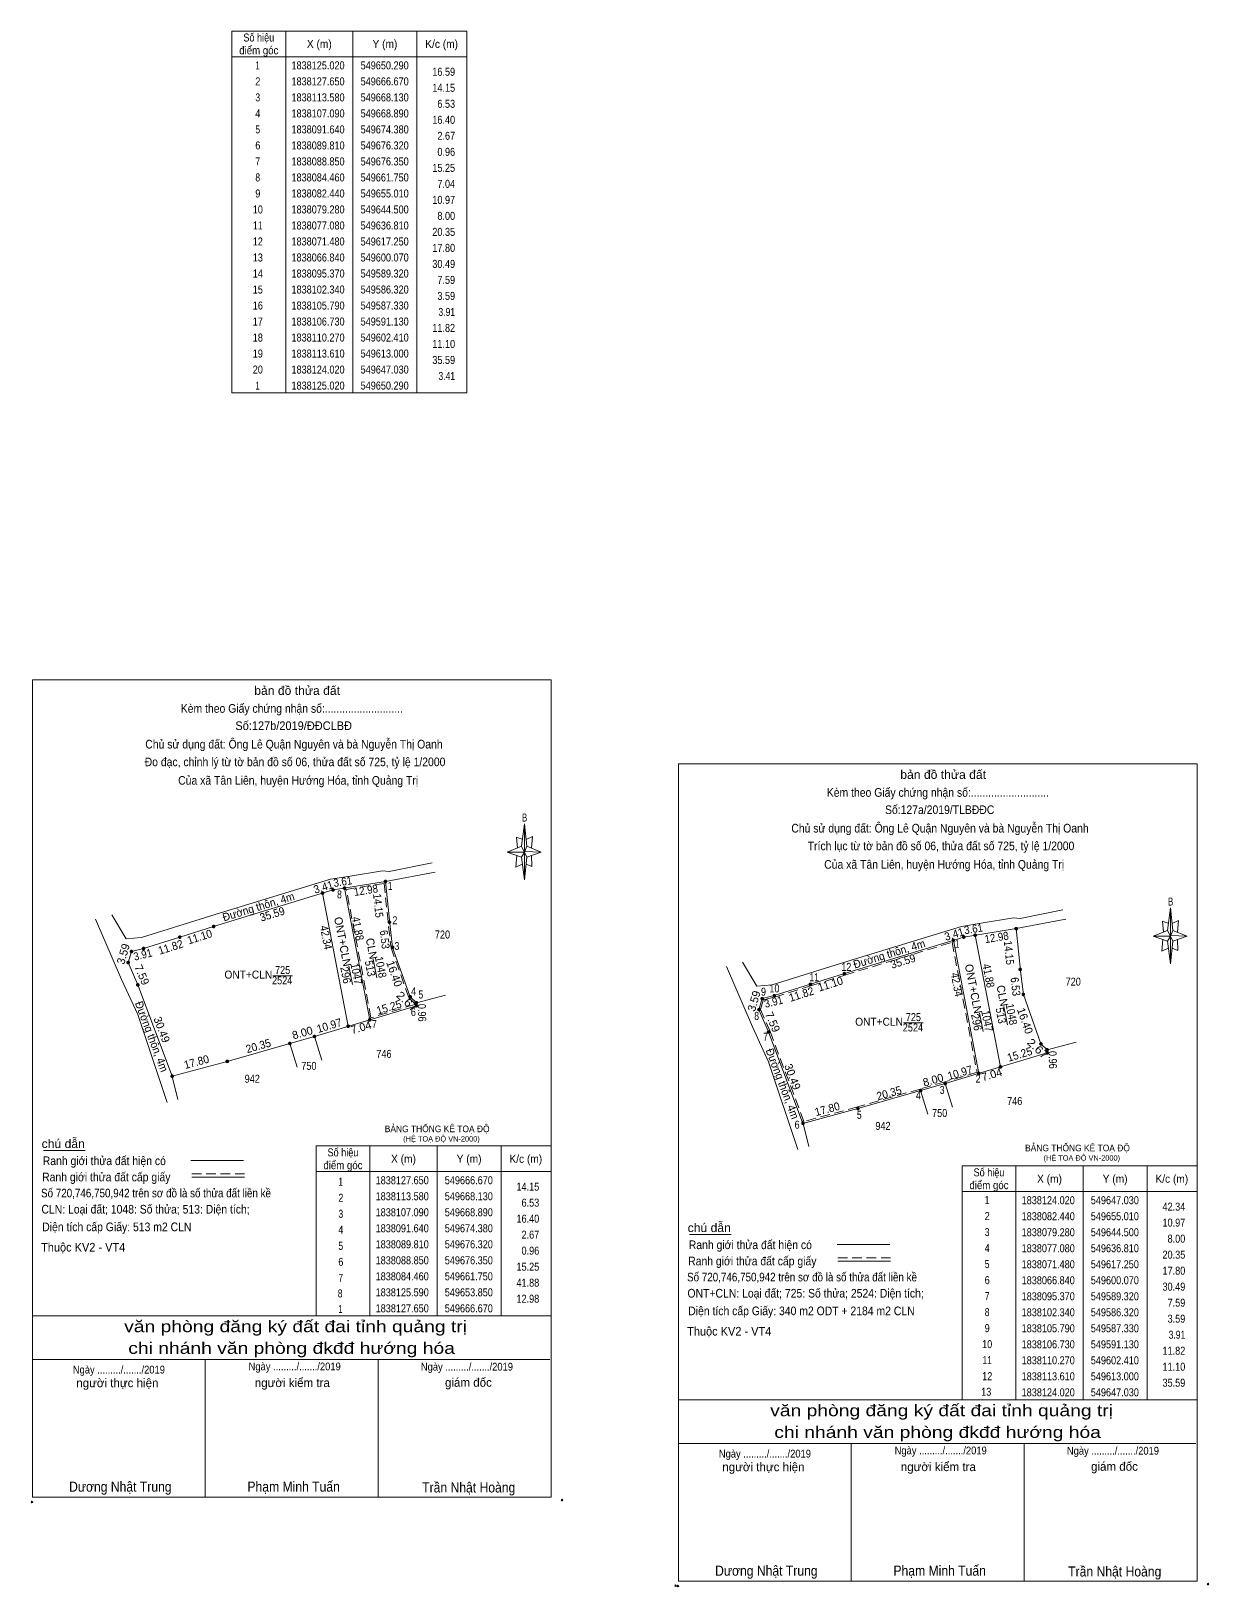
# Model space of a CAD drawing. Header units: metres. Extents: x 549354 to 550092, y 1837643 to 1838145.
# Drawn here: x 549724.4 to 550092.2, y 1837642.6 to 1838128.4 of the extents above; entities that cross this region are included whole.
import ezdxf
from ezdxf.enums import TextEntityAlignment as Align

# ---------------------------------------------------------------- set-up
doc = ezdxf.new("R2010")
doc.units = ezdxf.units.M
doc.header["$PDMODE"] = 32
doc.header["$PDSIZE"] = 0.5
doc.linetypes.add('MEDIUM_DASHED', pattern=[4.5, 3, -1.5])
for name, color, linetype, lineweight in [('1', 7, 'Continuous', 13), ('10', 7, 'Continuous', 13), ('17', 7, 'Continuous', 13), ('23', 7, 'Continuous', 13), ('5', 7, 'Continuous', 13), ('55', 7, 'Continuous', 13), ('6', 7, 'Continuous', 13), ('63', 7, 'MEDIUM_DASHED', 13)]:
    doc.layers.add(name, color=color, linetype=linetype, lineweight=lineweight)

msp = doc.modelspace()

# ---------------------------------------------------------------- hatches: boundary and pattern name
at = {"layer": '63'}
for points in [[(549815.83, 1837859.22, 1), (549815.03, 1837859.22, 1)], [(549819.09, 1837860.22, 1), (549818.29, 1837860.22, 1)], [(549822.65, 1837860.79, 1), (549821.85, 1837860.79, 1)], [(549835.47, 1837862.85, 1), (549834.67, 1837862.85, 1)], [(549836.697, 1837850.123, 1), (549835.897, 1837850.123, 1)], [(549771.21, 1837845.47, 1), (549770.41, 1837845.47, 1)], [(549781.8, 1837848.81, 1), (549781, 1837848.81, 1)], [(550016.06, 1837845.5, 1), (550015.26, 1837845.5, 1)], [(550019.62, 1837846.07, 1), (550018.82, 1837846.07, 1)], [(550032.44, 1837848.13, 1), (550031.64, 1837848.13, 1)], [(549756.13, 1837840.99, 1), (549755.33, 1837840.99, 1)], [(549759.93, 1837841.93, 1), (549759.13, 1837841.93, 1)], [(549837.69, 1837842.29, 1), (549836.89, 1837842.29, 1)], [(550012.8, 1837844.5, 1), (550012, 1837844.5, 1)], [(549755.12, 1837837.54, 1), (549754.32, 1837837.54, 1)], [(550033.667, 1837835.403, 1), (550032.867, 1837835.403, 1)], [(549758.12, 1837830.57, 1), (549757.32, 1837830.57, 1)], [(549968.18, 1837830.75, 1), (549967.38, 1837830.75, 1)], [(549978.77, 1837834.09, 1), (549977.97, 1837834.09, 1)], [(549843.18, 1837826.84, 1), (549842.38, 1837826.84, 1)], [(549953.1, 1837826.27, 1), (549952.3, 1837826.27, 1)], [(549956.9, 1837827.21, 1), (549956.1, 1837827.21, 1)], [(550034.66, 1837827.57, 1), (550033.86, 1837827.57, 1)], [(549845.12, 1837825.01, 1), (549844.32, 1837825.01, 1)], [(549845.15, 1837824.05, 1), (549844.35, 1837824.05, 1)], [(549952.09, 1837822.82, 1), (549951.29, 1837822.82, 1)], [(549823.81, 1837817.64, 1), (549823.01, 1837817.64, 1)], [(549830.55, 1837819.66, 1), (549829.75, 1837819.66, 1)], [(549955.09, 1837815.85, 1), (549954.29, 1837815.85, 1)], [(549805.61, 1837812.28, 1), (549804.81, 1837812.28, 1)], [(549813.3, 1837814.48, 1), (549812.5, 1837814.48, 1)], [(550040.15, 1837812.12, 1), (550039.35, 1837812.12, 1)], [(549786.05, 1837806.68, 1), (549785.25, 1837806.68, 1)], [(550042.09, 1837810.29, 1), (550041.29, 1837810.29, 1)], [(550042.12, 1837809.33, 1), (550041.32, 1837809.33, 1)], [(549768.87, 1837802.04, 1), (549768.07, 1837802.04, 1)], [(550020.78, 1837802.92, 1), (550019.98, 1837802.92, 1)], [(550027.52, 1837804.94, 1), (550026.72, 1837804.94, 1)], [(550002.58, 1837797.56, 1), (550001.78, 1837797.56, 1)], [(550010.27, 1837799.76, 1), (550009.47, 1837799.76, 1)], [(549983.02, 1837791.96, 1), (549982.22, 1837791.96, 1)], [(549965.84, 1837787.32, 1), (549965.04, 1837787.32, 1)]]:
    msp.add_hatch(color=256, dxfattribs=at).paths.add_polyline_path(points)

# ---------------------------------------------------------------- linework, layer by layer
at = {"layer": '1'}
for p, q in [((549818.69, 1837860.22), (549835.07, 1837862.85)), ((550015.66, 1837845.5), (550032.04, 1837848.13))]:
    msp.add_line(p, q, dxfattribs=at)
at = {"layer": '10'}
for p, q in [((549830.15, 1837819.66), (549822.25, 1837860.79)), ((549823.41, 1837817.64), (549815.43, 1837859.22)), ((550027.12, 1837804.94), (550019.22, 1837846.07)), ((550020.38, 1837802.92), (550012.4, 1837844.5)), ((549844.72, 1837825.01), (549853.8, 1837827.37)), ((550041.69, 1837810.29), (550050.77, 1837812.65))]:
    msp.add_line(p, q, dxfattribs=at)
for points in [[(549757.72, 1837830.57), (549754.72, 1837837.54), (549755.73, 1837840.99), (549759.53, 1837841.93), (549770.81, 1837845.47), (549781.4, 1837848.81), (549818.69, 1837860.22), (549835.07, 1837862.85)], [(549835.07, 1837862.85), (549836.53, 1837848.78), (549837.29, 1837842.29), (549842.78, 1837826.84), (549844.72, 1837825.01)], [(549954.69, 1837815.85), (549951.69, 1837822.82), (549952.7, 1837826.27), (549956.5, 1837827.21), (549967.78, 1837830.75), (549978.37, 1837834.09), (550015.66, 1837845.5), (550032.04, 1837848.13)], [(550032.04, 1837848.13), (550033.5, 1837834.06), (550034.26, 1837827.57), (550039.75, 1837812.12), (550041.69, 1837810.29)], [(549844.72, 1837825.01), (549844.75, 1837824.05), (549812.9, 1837814.48), (549805.21, 1837812.28), (549785.65, 1837806.68), (549768.47, 1837802.04), (549757.72, 1837830.57)], [(550041.69, 1837810.29), (550041.72, 1837809.33), (550009.87, 1837799.76), (550002.18, 1837797.56), (549982.62, 1837791.96), (549965.44, 1837787.32), (549954.69, 1837815.85)]]:
    msp.add_lwpolyline(points, dxfattribs=at)
at = {"layer": '17'}
for p, q in [((549728.25, 1837778.87), (549741.28, 1837778.87)), ((549929.99, 1837752.63), (549943.02, 1837752.63))]:
    msp.add_line(p, q, dxfattribs=at)
at = {"layer": '23'}
for p, q in [((549824.07, 1837864.52), (549834.17, 1837866.18)), ((549850.6, 1837865.78), (549835.07, 1837862.85)), ((550021.04, 1837849.8), (550031.14, 1837851.46)), ((550047.57, 1837851.06), (550032.04, 1837848.13)), ((549766.9, 1837793.83), (549757.7, 1837821.29)), ((549963.87, 1837779.11), (549954.67, 1837806.57)), ((549770.27, 1837794.76), (549768.28, 1837802.8)), ((549967.24, 1837780.04), (549965.25, 1837788.08))]:
    msp.add_line(p, q, dxfattribs=at)
for points in [[(549782.15, 1837852.63), (549817.93, 1837863.57), (549824.07, 1837864.52)], [(549834.17, 1837866.18), (549836.27, 1837865.98), (549849.66, 1837868.68)], [(549744.56, 1837851.04), (549752.66, 1837832.21), (549757.7, 1837821.29)], [(549749.61, 1837852.43), (549754.04, 1837844.92), (549758.87, 1837845.32), (549782.15, 1837852.63)], [(549979.12, 1837837.91), (550014.9, 1837848.85), (550021.04, 1837849.8)], [(550031.14, 1837851.46), (550033.24, 1837851.26), (550046.63, 1837853.96)], [(549941.53, 1837836.32), (549949.63, 1837817.49), (549954.67, 1837806.57)], [(549946.58, 1837837.71), (549951.01, 1837830.2), (549955.84, 1837830.6), (549979.12, 1837837.91)]]:
    msp.add_lwpolyline(points, dxfattribs=at)
at = {"layer": '5'}
for p, q in [((549877.56, 1837873.84), (549878.46, 1837880.86)), ((549877.56, 1837870.42), (549873.06, 1837872.04)), ((549879.18, 1837870.42), (549878.46, 1837863.4)), ((549879.18, 1837873.84), (549883.68, 1837872.04)), ((549880.62, 1837870.96), (549880.8, 1837867.54)), ((549880.8, 1837867.54), (549879, 1837868.26)), ((550079.3, 1837847.6), (550080.2, 1837854.62)), ((550079.3, 1837844.18), (550074.8, 1837845.8)), ((550080.92, 1837847.6), (550085.42, 1837845.8)), ((550080.92, 1837844.18), (550080.2, 1837837.16)), ((550082.54, 1837841.3), (550080.74, 1837842.02)), ((550082.36, 1837844.72), (550082.54, 1837841.3)), ((549724.79, 1837727.25), (549886.79, 1837727.25)), ((549724.79, 1837713.57), (549886.43, 1837713.57)), ((549724.79, 1837713.57), (549886.43, 1837713.57)), ((549724.79, 1837713.57), (549886.43, 1837713.57)), ((549778.79, 1837670.55), (549778.79, 1837713.57)), ((549832.79, 1837670.55), (549832.79, 1837713.57)), ((549926.53, 1837701.01), (550088.53, 1837701.01)), ((549926.53, 1837687.33), (550088.17, 1837687.33)), ((549926.53, 1837687.33), (550088.17, 1837687.33)), ((549926.53, 1837687.33), (550088.17, 1837687.33)), ((549980.53, 1837644.31), (549980.53, 1837687.33)), ((550034.53, 1837644.31), (550034.53, 1837687.33))]:
    msp.add_line(p, q, dxfattribs=at)
for points in [[(549724.79, 1837925.79), (549886.79, 1837925.79), (549886.79, 1837670.55), (549724.79, 1837670.55)], [(549926.53, 1837899.55), (550088.53, 1837899.55), (550088.53, 1837644.31), (549926.53, 1837644.31)], [(549878.46, 1837880.86), (549879.18, 1837873.84), (549878.46, 1837872.04)], [(549878.46, 1837872.04), (549873.06, 1837872.04), (549877.56, 1837873.84), (549879.18, 1837870.42), (549883.68, 1837872.04), (549878.46, 1837872.22)], [(549878.46, 1837872.04), (549878.46, 1837863.4), (549877.56, 1837870.42)], [(550080.2, 1837854.62), (550080.92, 1837847.6), (550080.2, 1837845.8)], [(550080.2, 1837845.8), (550074.8, 1837845.8), (550079.3, 1837847.6), (550080.92, 1837844.18), (550085.42, 1837845.8), (550080.2, 1837845.98)], [(550080.2, 1837845.8), (550080.2, 1837837.16), (550079.3, 1837844.18)]]:
    msp.add_lwpolyline(points, close=True, dxfattribs=at)
for points in [[(549877.92, 1837876), (549875.94, 1837876.72), (549876.3, 1837873.3)], [(549879, 1837876), (549880.98, 1837876.9), (549880.62, 1837873.3)], [(549878.46, 1837872.04), (549877.56, 1837873.84), (549873.06, 1837872.04)], [(549876.12, 1837870.96), (549875.76, 1837867.36), (549877.74, 1837868.26)], [(549878.46, 1837872.04), (549879.18, 1837870.42), (549883.68, 1837872.04)], [(550079.66, 1837849.76), (550077.68, 1837850.48), (550078.04, 1837847.06)], [(550080.74, 1837849.76), (550082.72, 1837850.66), (550082.36, 1837847.06)], [(550080.2, 1837845.8), (550079.3, 1837847.6), (550074.8, 1837845.8)], [(550080.2, 1837845.8), (550080.92, 1837844.18), (550085.42, 1837845.8)], [(550077.86, 1837844.72), (550077.5, 1837841.12), (550079.48, 1837842.02)], [(549886.79, 1837670.55), (549724.79, 1837670.55), (549724.79, 1837713.57)], [(550088.53, 1837644.31), (549926.53, 1837644.31), (549926.53, 1837687.33)]]:
    msp.add_lwpolyline(points, dxfattribs=at)
for p in [(549724.66, 1837669.04), (549925.68, 1837642.92), (549926.4, 1837642.8)]:
    msp.add_point(p, dxfattribs=at)
at = {"layer": '55'}
for p, q in [((549807.48, 1837804.88), (549805.21, 1837812.28)), ((549815.17, 1837807.08), (549812.9, 1837814.48)), ((550004.45, 1837790.16), (550002.18, 1837797.56)), ((550012.14, 1837792.36), (550009.87, 1837799.76))]:
    msp.add_line(p, q, dxfattribs=at)
at = {"layer": '6'}
for p, q in [((549774.33, 1837775.74), (549790.78, 1837775.74)), ((549774.58, 1837770.47), (549791.03, 1837770.47)), ((549976.07, 1837749.5), (549992.52, 1837749.5)), ((549976.32, 1837744.23), (549992.77, 1837744.23))]:
    msp.add_line(p, q, dxfattribs=at)
at = {"layer": '6', "linetype": 'MEDIUM_DASHED'}
for p, q in [((549774.58, 1837771.58), (549791.14, 1837771.58)), ((549976.32, 1837745.34), (549992.88, 1837745.34))]:
    msp.add_line(p, q, dxfattribs=at)
at = {"layer": '6'}
for p in [(549890.21, 1837669.65), (550091.95, 1837643.41)]:
    msp.add_point(p, dxfattribs=at)
at = {"layer": '63', "linetype": 'Continuous'}
for p, q in [((549803.91, 1838128.44), (549803.91, 1838015.44)), ((549824.91, 1838128.44), (549824.91, 1838015.44)), ((549844.91, 1838128.44), (549844.91, 1838015.44)), ((549787.11, 1838120.44), (549860.51, 1838120.44)), ((549824.74, 1837830.71), (549823.59, 1837836.46)), ((549832.36, 1837832.8), (549831.21, 1837838.55)), ((549799.91, 1837833.43), (549806.02, 1837833.43)), ((550021.71, 1837815.99), (550020.56, 1837821.74)), ((550029.33, 1837818.08), (550028.18, 1837823.83)), ((549996.88, 1837818.71), (550002.99, 1837818.71)), ((549830.19, 1837780.25), (549830.19, 1837727.25)), ((549851.19, 1837780.25), (549851.19, 1837727.25)), ((549871.19, 1837780.25), (549871.19, 1837727.25)), ((549813.39, 1837772.25), (549886.79, 1837772.25)), ((550031.93, 1837774.01), (550031.93, 1837701.01)), ((550052.93, 1837774.01), (550052.93, 1837701.01)), ((550072.93, 1837774.01), (550072.93, 1837701.01)), ((550015.13, 1837766.01), (550088.53, 1837766.01))]:
    msp.add_line(p, q, dxfattribs=at)
for points in [[(549787.11, 1838128.44), (549860.51, 1838128.44), (549860.51, 1838015.44), (549787.11, 1838015.44)], [(549813.39, 1837780.25), (549886.79, 1837780.25), (549886.79, 1837727.25), (549813.39, 1837727.25)], [(550015.13, 1837774.01), (550088.53, 1837774.01), (550088.53, 1837701.01), (550015.13, 1837701.01)]]:
    msp.add_lwpolyline(points, close=True, dxfattribs=at)
at = {"layer": '63'}
for points in [[(549834.63, 1837862.27), (549836.03, 1837848.73), (549836.8, 1837842.18), (549842.35, 1837826.56), (549844.23, 1837824.79), (549844.24, 1837824.42), (549830.54, 1837820.3), (549822.84, 1837860.38)], [(550012.01, 1837843.86), (550019.8, 1837803.27), (550009.73, 1837800.24), (550002.04, 1837798.04), (549982.49, 1837792.44), (549965.75, 1837787.92), (549955.15, 1837816.04), (549952.22, 1837822.85), (549953.1, 1837825.85), (549956.64, 1837826.73), (549967.93, 1837830.27), (549978.52, 1837833.61)]]:
    msp.add_lwpolyline(points, close=True, dxfattribs=at)
for centre in [(549815.43, 1837859.22), (549818.69, 1837860.22), (549822.25, 1837860.79), (549835.07, 1837862.85), (549836.297, 1837850.123), (549770.81, 1837845.47), (549781.4, 1837848.81), (550015.66, 1837845.5), (550019.22, 1837846.07), (550032.04, 1837848.13), (549755.73, 1837840.99), (549759.53, 1837841.93), (549837.29, 1837842.29), (550012.4, 1837844.5), (549754.72, 1837837.54), (550033.267, 1837835.403), (549757.72, 1837830.57), (549967.78, 1837830.75), (549978.37, 1837834.09), (549842.78, 1837826.84), (549952.7, 1837826.27), (549956.5, 1837827.21), (550034.26, 1837827.57), (549844.72, 1837825.01), (549844.75, 1837824.05), (549951.69, 1837822.82), (549823.41, 1837817.64), (549830.15, 1837819.66), (549954.69, 1837815.85), (549805.21, 1837812.28), (549812.9, 1837814.48), (550039.75, 1837812.12), (549785.65, 1837806.68), (550041.69, 1837810.29), (550041.72, 1837809.33), (549768.47, 1837802.04), (550020.38, 1837802.92), (550027.12, 1837804.94), (550002.18, 1837797.56), (550009.87, 1837799.76), (549982.62, 1837791.96), (549965.44, 1837787.32)]:
    msp.add_circle(centre, 0.4, dxfattribs=at)

# ---------------------------------------------------------------- texts
at = {"layer": '1'}
for s, width, p in [('720', 0.85, (549852.865, 1837845.05)), ('725', 0.85, (549802.95, 1837833.97)), ('ONT+CLN', 0.95, (549792.235, 1837832.53)), ('2524', 0.85, (549802.805, 1837830.74)), ('720', 0.85, (550049.835, 1837830.33)), ('725', 0.85, (549999.92, 1837819.25)), ('ONT+CLN', 0.95, (549989.205, 1837817.81)), ('2524', 0.85, (549999.775, 1837816.02)), ('750', 0.85, (549811.155, 1837804.03)), ('746', 0.85, (549834.59, 1837807.77)), ('942', 0.85, (549793.46, 1837800)), ('750', 0.85, (550008.125, 1837789.31)), ('746', 0.85, (550031.56, 1837793.05)), ('942', 0.85, (549990.43, 1837785.28))]:
    msp.add_text(s, height=2.5, dxfattribs=dict(at, width=width)).set_placement(p, align=Align.CENTER)
for s, height, width, p in [('BẢNG THỐNG KÊ TOẠ ĐỘ ', 2.07, 0.95, (549834.85, 1837784.56)), ('(HỆ TOẠ ĐỘ VN-2000)', 1.674, 0.9, (549840.61, 1837781.64)), ('BẢNG THỐNG KÊ TOẠ ĐỘ ', 2.07, 0.95, (550034.8, 1837778.59)), ('(HỆ TOẠ ĐỘ VN-2000)', 1.674, 0.9, (550040.56, 1837775.67))]:
    msp.add_text(s, height=height, dxfattribs=dict(at, width=width)).set_placement(p)
at = {"layer": '5'}
for s, height, width, p in [('bản đồ thửa đất', 2.7, 1.05, (549807.485, 1837921.14)), ('Kèm theo Giấy chứng nhận số:...........................', 2.7, 0.9, (549805.825, 1837915.55)), ('Số:127b/2019/ĐĐCLBĐ', 2.7, 0.95, (549806.4, 1837910.16)), ('Chủ sử dụng đất: Ông Lê Quận Nguyên và bà Nguyễn Thị Oanh', 2.7, 0.9, (549806.49, 1837904.39)), ('Đo đạc, chỉnh lý từ tờ bản đồ số 06, thửa đất số 725, tỷ lệ 1/2000 ', 2.7, 0.9, (549807.275, 1837898.86)), ('Của xã Tân Liên, huyện Hướng Hóa, tỉnh Quảng Trị', 2.7, 0.9, (549807.8, 1837893.08)), ('bản đồ thửa đất', 2.7, 1.05, (550009.225, 1837894.9)), ('Kèm theo Giấy chứng nhận số:...........................', 2.7, 0.9, (550007.565, 1837889.31)), ('B', 2.48, 0.75, (549878.51, 1837881.58)), ('Số:127a/2019/TLBĐĐC', 2.7, 0.9, (550008.14, 1837883.92)), ('Chủ sử dụng đất: Ông Lê Quận Nguyên và bà Nguyễn Thị Oanh', 2.7, 0.9, (550008.23, 1837878.15)), ('Trích lục từ tờ bản đồ số 06, thửa đất số 725, tỷ lệ 1/2000 ', 2.7, 0.9, (550009.01, 1837872.62)), ('Của xã Tân Liên, huyện Hướng Hóa, tỉnh Quảng Trị', 2.7, 0.9, (550009.54, 1837866.84)), ('B', 2.48, 0.75, (550080.25, 1837855.34)), ('văn phòng đăng ký đất đai tỉnh quảng trị', 3.6, 1.25, (549806.995, 1837722.1)), ('chi nhánh văn phòng đkđđ hướng hóa', 3.6, 1.25, (549805.75, 1837715.33)), ('Ngày ........./......./2019', 2.43, 0.9, (549751.815, 1837709.19)), ('Ngày ........./......./2019', 2.43, 0.9, (549806.715, 1837710.18)), ('Ngày ........./......./2019', 2.43, 0.9, (549860.505, 1837710.1)), ('văn phòng đăng ký đất đai tỉnh quảng trị', 3.6, 1.25, (550008.735, 1837695.86)), ('chi nhánh văn phòng đkđđ hướng hóa', 3.6, 1.25, (550007.49, 1837689.09)), ('Ngày ........./......./2019', 2.43, 0.9, (549953.555, 1837682.95)), ('Ngày ........./......./2019', 2.43, 0.9, (550008.455, 1837683.94)), ('Ngày ........./......./2019', 2.43, 0.9, (550062.245, 1837683.86)), ('Dương Nhật Trung', 3.15, 0.9, (549752.27, 1837672.28)), ('Phạm Minh Tuấn', 3.15, 0.9, (549806.39, 1837672.28)), ('Trần Nhật Hoàng', 3.15, 0.9, (549861.07, 1837672.04)), ('Dương Nhật Trung', 3.15, 0.9, (549954.01, 1837646.04)), ('Phạm Minh Tuấn', 3.15, 0.9, (550008.13, 1837646.04)), ('Trần Nhật Hoàng', 3.15, 0.9, (550062.81, 1837645.8))]:
    msp.add_text(s, height=height, dxfattribs=dict(at, width=width)).set_placement(p, align=Align.CENTER)
for s, p in [('người thực hiện', (549751.345, 1837704.91)), ('người kiểm tra', (549805.98, 1837704.95)), ('giám đốc', (549860.97, 1837705.06)), ('người thực hiện', (549953.085, 1837678.67)), ('người kiểm tra', (550007.72, 1837678.71)), ('giám đốc', (550062.71, 1837678.82))]:
    msp.add_text(s, height=2.7, dxfattribs=at).set_placement(p, align=Align.CENTER)
at = {"layer": '6'}
for s, width, p in [('chú dẫn', 1.05, (549727.69, 1837779.61)), ('Ranh giới thửa đất hiện có ', 0.9, (549728.05, 1837774.28)), ('Ranh giới thửa đất cấp giấy', 0.9, (549727.85, 1837769.21)), ('Số 720,746,750,942 trên sơ đồ là số thửa đất liền kề', 0.85, (549727.51, 1837764.2)), ('CLN: Loại đất; 1048: Số thửa; 513: Diện tích;', 0.9, (549727.63, 1837759.15)), ('Diện tích cấp Giấy: 513 m2 CLN', 0.9, (549727.87, 1837753.64)), ('chú dẫn', 1.05, (549929.43, 1837753.37)), ('Thuộc KV2 - VT4', 0.95, (549727.51, 1837747.28)), ('Ranh giới thửa đất hiện có ', 0.9, (549929.79, 1837748.04)), ('Ranh giới thửa đất cấp giấy', 0.9, (549929.59, 1837742.97)), ('Số 720,746,750,942 trên sơ đồ là số thửa đất liền kề', 0.85, (549929.25, 1837737.96)), ('ONT+CLN: Loại đất; 725: Số thửa; 2524: Diện tích;', 0.9, (549929.37, 1837732.91)), ('Diện tích cấp Giấy: 340 m2 ODT + 2184 m2 CLN', 0.9, (549929.61, 1837727.4)), ('Thuộc KV2 - VT4', 0.95, (549929.25, 1837721.04))]:
    msp.add_text(s, height=2.7, dxfattribs=dict(at, width=width)).set_placement(p)
at = {"layer": '63'}
for s, width, p in [('Số hiệu', 0.85, (549795.51, 1838125.19)), ('điểm góc', 0.9, (549795.51, 1838121.19)), ('X (m)', 0.95, (549814.41, 1838123.19)), ('Y (m)', 0.95, (549834.905, 1838123.19)), ('K/c (m)', 0.95, (549852.61, 1838123.19)), (' 1', 0.75, (549794.805, 1838116.49)), ('1838125.020', 0.85, (549814.01, 1838116.49)), ('549650.290', 0.85, (549834.815, 1838116.49)), (' 2', 0.85, (549794.81, 1838111.49)), ('1838127.650', 0.85, (549814.01, 1838111.49)), ('549666.670', 0.85, (549834.815, 1838111.49)), (' 3', 0.8, (549794.81, 1838106.49)), ('1838113.580', 0.85, (549814.01, 1838106.49)), ('549668.130', 0.85, (549834.815, 1838106.49)), (' 4', 0.85, (549794.805, 1838101.49)), ('1838107.090', 0.85, (549814.01, 1838101.49)), ('549668.890', 0.85, (549834.815, 1838101.49)), (' 5', 0.8, (549794.81, 1838096.49)), ('1838091.640', 0.85, (549814.01, 1838096.49)), ('549674.380', 0.85, (549834.815, 1838096.49)), (' 6', 0.85, (549794.81, 1838091.49)), ('1838089.810', 0.85, (549814.01, 1838091.49)), ('549676.320', 0.85, (549834.815, 1838091.49)), (' 7', 0.8, (549794.81, 1838086.49)), ('1838088.850', 0.85, (549814.01, 1838086.49)), ('549676.350', 0.85, (549834.815, 1838086.49)), (' 8', 0.8, (549794.81, 1838081.49)), ('1838084.460', 0.85, (549814.01, 1838081.49)), ('549661.750', 0.85, (549834.815, 1838081.49)), (' 9', 0.85, (549794.805, 1838076.49)), ('1838082.440', 0.85, (549814.01, 1838076.49)), ('549655.010', 0.85, (549834.815, 1838076.49)), (' 10', 0.85, (549794.805, 1838071.49)), ('1838079.280', 0.85, (549814.01, 1838071.49)), ('549644.500', 0.85, (549834.815, 1838071.49)), (' 11', 0.8, (549794.805, 1838066.49)), ('1838077.080', 0.85, (549814.01, 1838066.49)), ('549636.810', 0.85, (549834.815, 1838066.49)), (' 12', 0.85, (549794.81, 1838061.49)), ('1838071.480', 0.85, (549814.01, 1838061.49)), ('549617.250', 0.85, (549834.815, 1838061.49)), (' 13', 0.85, (549794.81, 1838056.49)), ('1838066.840', 0.85, (549814.01, 1838056.49)), ('549600.070', 0.85, (549834.815, 1838056.49)), (' 14', 0.85, (549794.805, 1838051.49)), ('1838095.370', 0.85, (549814.01, 1838051.49)), ('549589.320', 0.85, (549834.815, 1838051.49)), (' 15', 0.85, (549794.81, 1838046.49)), ('1838102.340', 0.85, (549814.01, 1838046.49)), ('549586.320', 0.85, (549834.815, 1838046.49)), (' 16', 0.85, (549794.81, 1838041.49)), ('1838105.790', 0.85, (549814.01, 1838041.49)), ('549587.330', 0.85, (549834.815, 1838041.49)), (' 17', 0.85, (549794.81, 1838036.49)), ('1838106.730', 0.85, (549814.01, 1838036.49)), ('549591.130', 0.85, (549834.815, 1838036.49)), (' 18', 0.85, (549794.81, 1838031.49)), ('1838110.270', 0.85, (549814.01, 1838031.49)), ('549602.410', 0.85, (549834.815, 1838031.49)), (' 19', 0.85, (549794.805, 1838026.49)), ('1838113.610', 0.85, (549814.01, 1838026.49)), ('549613.000', 0.85, (549834.815, 1838026.49)), (' 20', 0.85, (549794.805, 1838021.49)), ('1838124.020', 0.85, (549814.01, 1838021.49)), ('549647.030', 0.85, (549834.815, 1838021.49)), (' 1', 0.75, (549794.805, 1838016.49)), ('1838125.020', 0.85, (549814.01, 1838016.49)), ('549650.290', 0.85, (549834.815, 1838016.49)), ('Số hiệu', 0.85, (549821.79, 1837777)), ('X (m)', 0.95, (549840.69, 1837775)), ('Y (m)', 0.95, (549861.185, 1837775)), ('K/c (m)', 0.95, (549878.89, 1837775)), ('điểm góc', 0.9, (549821.79, 1837773)), ('Số hiệu', 0.85, (550023.53, 1837770.76)), (' 1', 0.75, (549820.735, 1837767.82)), ('1838127.650', 0.85, (549840.29, 1837768.3)), ('549666.670', 0.85, (549861.095, 1837768.3)), ('điểm góc', 0.9, (550023.53, 1837766.76)), ('X (m)', 0.95, (550042.43, 1837768.76)), ('Y (m)', 0.95, (550062.925, 1837768.76)), ('K/c (m)', 0.95, (550080.63, 1837768.76)), (' 2', 0.85, (549820.74, 1837762.82)), ('1838113.580', 0.85, (549840.29, 1837763.3)), ('549668.130', 0.85, (549861.095, 1837763.3)), (' 1', 0.75, (550022.575, 1837762.11)), ('1838124.020', 0.85, (550042.03, 1837762.06)), ('549647.030', 0.85, (550062.835, 1837762.06)), (' 3', 0.8, (549820.74, 1837757.82)), ('1838107.090', 0.85, (549840.29, 1837758.3)), ('549668.890', 0.85, (549861.095, 1837758.3)), (' 2', 0.85, (550022.58, 1837757.11)), ('1838082.440', 0.85, (550042.03, 1837757.06)), ('549655.010', 0.85, (550062.835, 1837757.06)), (' 4', 0.85, (549820.735, 1837752.82)), ('1838091.640', 0.85, (549840.29, 1837753.3)), ('549674.380', 0.85, (549861.095, 1837753.3)), (' 3', 0.8, (550022.58, 1837752.11)), ('1838079.280', 0.85, (550042.03, 1837752.06)), ('549644.500', 0.85, (550062.835, 1837752.06)), (' 5', 0.8, (549820.74, 1837747.82)), ('1838089.810', 0.85, (549840.29, 1837748.3)), ('549676.320', 0.85, (549861.095, 1837748.3)), (' 4', 0.85, (550022.575, 1837747.11)), ('1838077.080', 0.85, (550042.03, 1837747.06)), ('549636.810', 0.85, (550062.835, 1837747.06)), (' 6', 0.85, (549820.74, 1837742.82)), ('1838088.850', 0.85, (549840.29, 1837743.3)), ('549676.350', 0.85, (549861.095, 1837743.3)), (' 5', 0.8, (550022.58, 1837742.11)), ('1838071.480', 0.85, (550042.03, 1837742.06)), ('549617.250', 0.85, (550062.835, 1837742.06)), (' 7', 0.8, (549820.74, 1837737.82)), ('1838084.460', 0.85, (549840.29, 1837738.3)), ('549661.750', 0.85, (549861.095, 1837738.3)), (' 6', 0.85, (550022.58, 1837737.11)), ('1838066.840', 0.85, (550042.03, 1837737.06)), ('549600.070', 0.85, (550062.835, 1837737.06)), (' 8', 0.8, (549820.54, 1837732.95)), ('1838125.590', 0.85, (549840.29, 1837733.3)), ('549653.850', 0.85, (549861.095, 1837733.3)), (' 7', 0.8, (550022.58, 1837732.11)), ('1838095.370', 0.85, (550042.03, 1837732.06)), ('549589.320', 0.85, (550062.835, 1837732.06)), ('1', 0.65, (549820.98, 1837728.08)), ('1838127.650', 0.85, (549840.29, 1837728.3)), ('549666.670', 0.85, (549861.095, 1837728.3)), (' 8', 0.8, (550022.58, 1837727.11)), ('1838102.340', 0.85, (550042.03, 1837727.06)), ('549586.320', 0.85, (550062.835, 1837727.06)), (' 9', 0.85, (550022.575, 1837722.11)), ('1838105.790', 0.85, (550042.03, 1837722.06)), ('549587.330', 0.85, (550062.835, 1837722.06)), (' 10', 0.85, (550022.575, 1837717.11)), ('1838106.730', 0.85, (550042.03, 1837717.06)), ('549591.130', 0.85, (550062.835, 1837717.06)), (' 11', 0.8, (550022.575, 1837712.11)), ('1838110.270', 0.85, (550042.03, 1837712.06)), ('549602.410', 0.85, (550062.835, 1837712.06)), (' 12', 0.85, (550022.58, 1837707.11)), ('1838113.610', 0.85, (550042.03, 1837707.06)), ('549613.000', 0.85, (550062.835, 1837707.06)), (' 13', 0.85, (550022.28, 1837702.24)), ('1838124.020', 0.85, (550042.03, 1837702.06)), ('549647.030', 0.85, (550062.835, 1837702.06))]:
    msp.add_text(s, height=2.5, dxfattribs=dict(at, width=width)).set_placement(p, align=Align.CENTER)
for s, width, p in [('16.59', 0.85, (549856.81, 1838114.49)), ('14.15', 0.85, (549856.81, 1838109.49)), ('6.53', 0.85, (549856.81, 1838104.49)), ('16.40', 0.85, (549856.81, 1838099.49)), ('2.67', 0.85, (549856.81, 1838094.49)), ('0.96', 0.85, (549856.81, 1838089.49)), ('15.25', 0.85, (549856.81, 1838084.49)), ('7.04', 0.85, (549856.81, 1838079.49)), ('10.97', 0.85, (549856.81, 1838074.49)), ('8.00', 0.85, (549856.81, 1838069.49)), ('20.35', 0.85, (549856.81, 1838064.49)), ('17.80', 0.85, (549856.81, 1838059.49)), ('30.49', 0.85, (549856.81, 1838054.49)), ('7.59', 0.85, (549856.81, 1838049.49)), ('3.59', 0.85, (549856.81, 1838044.49)), ('3.91', 0.8, (549856.81, 1838039.49)), ('11.82', 0.85, (549856.81, 1838034.49)), ('11.10', 0.85, (549856.81, 1838029.49)), ('35.59', 0.85, (549856.81, 1838024.49)), ('3.41', 0.8, (549856.81, 1838019.49)), (' 8', 0.8, (549821.44, 1837857.58)), (' 1', 0.75, (549837.25, 1837860.24)), (' 2', 0.85, (549838.79, 1837849.48)), (' 3', 0.8, (549839.4, 1837841.44)), (' 1', 0.75, (550014.26, 1837842.14)), (' 12', 0.85, (549980.56, 1837834.94)), (' 10', 0.85, (549958.11, 1837828.22)), (' 11', 0.8, (549970.44, 1837831.72)), (' 4', 0.85, (549844.64, 1837827.32)), (' 5', 0.8, (549846.86, 1837826.32)), (' 9', 0.85, (549953.9, 1837827.18)), (' 6', 0.85, (549844.57, 1837820.85)), (' 8', 0.8, (549951.72, 1837819.63)), (' 7', 0.8, (549832.36, 1837817.07)), (' 7', 0.8, (549954.52, 1837813.13)), (' 2', 0.85, (550020.92, 1837800.02)), (' 4', 0.85, (550002.29, 1837794.82)), (' 3', 0.8, (550009.66, 1837796.51)), (' 6', 0.85, (549964.4, 1837785.66)), (' 5', 0.8, (549983.77, 1837788.74)), ('14.15', 0.85, (549883.09, 1837766.3)), ('6.53', 0.85, (549883.09, 1837761.3)), ('42.34', 0.85, (550084.83, 1837760.06)), ('16.40', 0.85, (549883.09, 1837756.3)), ('10.97', 0.85, (550084.83, 1837755.06)), ('2.67', 0.85, (549883.09, 1837751.3)), ('8.00', 0.85, (550084.83, 1837750.06)), ('0.96', 0.85, (549883.09, 1837746.3)), ('15.25', 0.85, (549883.09, 1837741.3)), ('20.35', 0.85, (550084.83, 1837745.06)), ('41.88', 0.85, (549883.09, 1837736.3)), ('17.80', 0.85, (550084.83, 1837740.06)), ('12.98', 0.85, (549883.09, 1837731.3)), ('30.49', 0.85, (550084.83, 1837735.06)), ('7.59', 0.85, (550084.83, 1837730.06)), ('3.59', 0.85, (550084.83, 1837725.06)), ('3.91', 0.8, (550084.83, 1837720.06)), ('11.82', 0.85, (550084.83, 1837715.06)), ('11.10', 0.85, (550084.83, 1837710.06)), ('35.59', 0.85, (550084.83, 1837705.06))]:
    msp.add_text(s, height=2.5, dxfattribs=dict(at, width=width)).set_placement(p, align=Align.RIGHT)
for s, rotation, width, p in [('3.61', 9.122, 0.9, (549821.912, 1837861.566)), ('3.41', 17.053, 0.95, (549816.043, 1837859.927)), ('12.98', 9.122, 0.9, (549829.147, 1837858.9)), ('Đường thôn, 4m', 17.009, 0.95, (549795.769, 1837853.777)), ('35.59', 17.009, 0.95, (549800.084, 1837851.467)), ('14.15', 275.924, 0.9, (549831.574, 1837855.184)), ('41.88', 280.864, 0.9, (549825.221, 1837847.916)), ('11.10', 17.505, 0.95, (549777.414, 1837844.379)), ('42.34', 280.864, 0.9, (549815.299, 1837845.141)), ('6.53', 276.679, 0.9, (549833.617, 1837844.605)), ('3.41', 17.053, 0.95, (550013.013, 1837845.207)), ('3.61', 9.122, 0.9, (550018.882, 1837846.846)), ('12.98', 9.122, 0.9, (550026.117, 1837844.18)), ('3.91', 13.894, 0.9, (549759.58, 1837838.797)), ('11.82', 17.423, 0.95, (549768.356, 1837841.164)), ('Đường thôn, 4m', 17.009, 0.95, (549992.739, 1837839.057)), ('35.59', 17.009, 0.95, (549997.054, 1837836.747)), ('14.15', 275.924, 0.9, (550028.544, 1837840.464)), ('296', 280.864, 0.95, (549821.457, 1837833.391)), ('1047', 280.864, 0.9, (549824.765, 1837833.781)), ('513', 280.864, 0.9, (549829.076, 1837835.476)), ('1048', 280.864, 0.9, (549832.385, 1837835.871)), ('41.88', 280.864, 0.9, (550022.191, 1837833.196)), ('11.10', 17.505, 0.95, (549974.384, 1837829.659)), ('42.34', 280.864, 0.9, (550012.269, 1837830.421)), ('6.53', 276.679, 0.9, (550030.587, 1837829.885)), ('Đường thôn, 4m', 290.646, 0.95, (549760.882, 1837813.991)), ('15.25', 16.735, 0.95, (549836.51, 1837822.4)), ('2.67', 316.671, 1.15, (549840.942, 1837824.461)), ('3.91', 13.894, 0.9, (549956.55, 1837824.077)), ('11.82', 17.423, 0.95, (549965.326, 1837826.444)), ('0.96', 271.79, 0.85, (549845.239, 1837821.834)), ('296', 280.864, 0.95, (550018.427, 1837818.671)), ('1047', 280.864, 0.9, (550021.735, 1837819.061)), ('513', 280.864, 0.9, (550026.046, 1837820.756)), ('1048', 280.864, 0.9, (550029.355, 1837821.151)), ('10.97', 16.734, 0.95, (549817.87, 1837816.67)), ('20.35', 15.976, 0.95, (549795.711, 1837810.295)), ('15.25', 16.735, 0.95, (550033.48, 1837807.68)), ('2.67', 316.671, 1.15, (550037.912, 1837809.741)), ('17.80', 15.114, 0.95, (549776.379, 1837805.314)), ('Đường thôn, 4m', 290.646, 0.95, (549957.852, 1837799.271)), ('0.96', 271.79, 0.85, (550042.209, 1837807.114)), ('10.97', 16.734, 0.95, (550014.84, 1837801.95)), ('20.35', 15.976, 0.95, (549992.681, 1837795.575)), ('17.80', 15.114, 0.95, (549973.349, 1837790.594))]:
    msp.add_text(s, height=2.5, rotation=rotation, dxfattribs=dict(at, width=width)).set_placement(p, align=Align.CENTER)
for s, rotation, p in [('ONT+CLN', 280.864, (549820.482, 1837843.826)), ('CLN', 280.864, (549829.536, 1837841.666)), ('3.59', 73.682, (549754.378, 1837839.884)), ('7.59', 293.288, (549757.867, 1837833.209)), ('16.40', 289.562, (549836.653, 1837833.644)), ('ONT+CLN', 280.864, (550017.452, 1837829.106)), ('CLN', 280.864, (550026.506, 1837826.946)), ('3.59', 73.682, (549951.348, 1837825.164)), ('30.49', 290.646, (549764.049, 1837816.151)), ('7.59', 293.288, (549954.837, 1837818.489)), ('16.40', 289.562, (550033.623, 1837818.924)), ('8.00', 15.965, (549809.471, 1837814.403)), ('7.04', 16.684, (549827.786, 1837816.086)), ('30.49', 290.646, (549961.019, 1837801.431)), ('8.00', 15.965, (550006.441, 1837799.683)), ('7.04', 16.684, (550024.756, 1837801.366))]:
    msp.add_text(s, height=2.5, rotation=rotation, dxfattribs=at).set_placement(p, align=Align.CENTER)

doc.saveas('drawing.dxf')
